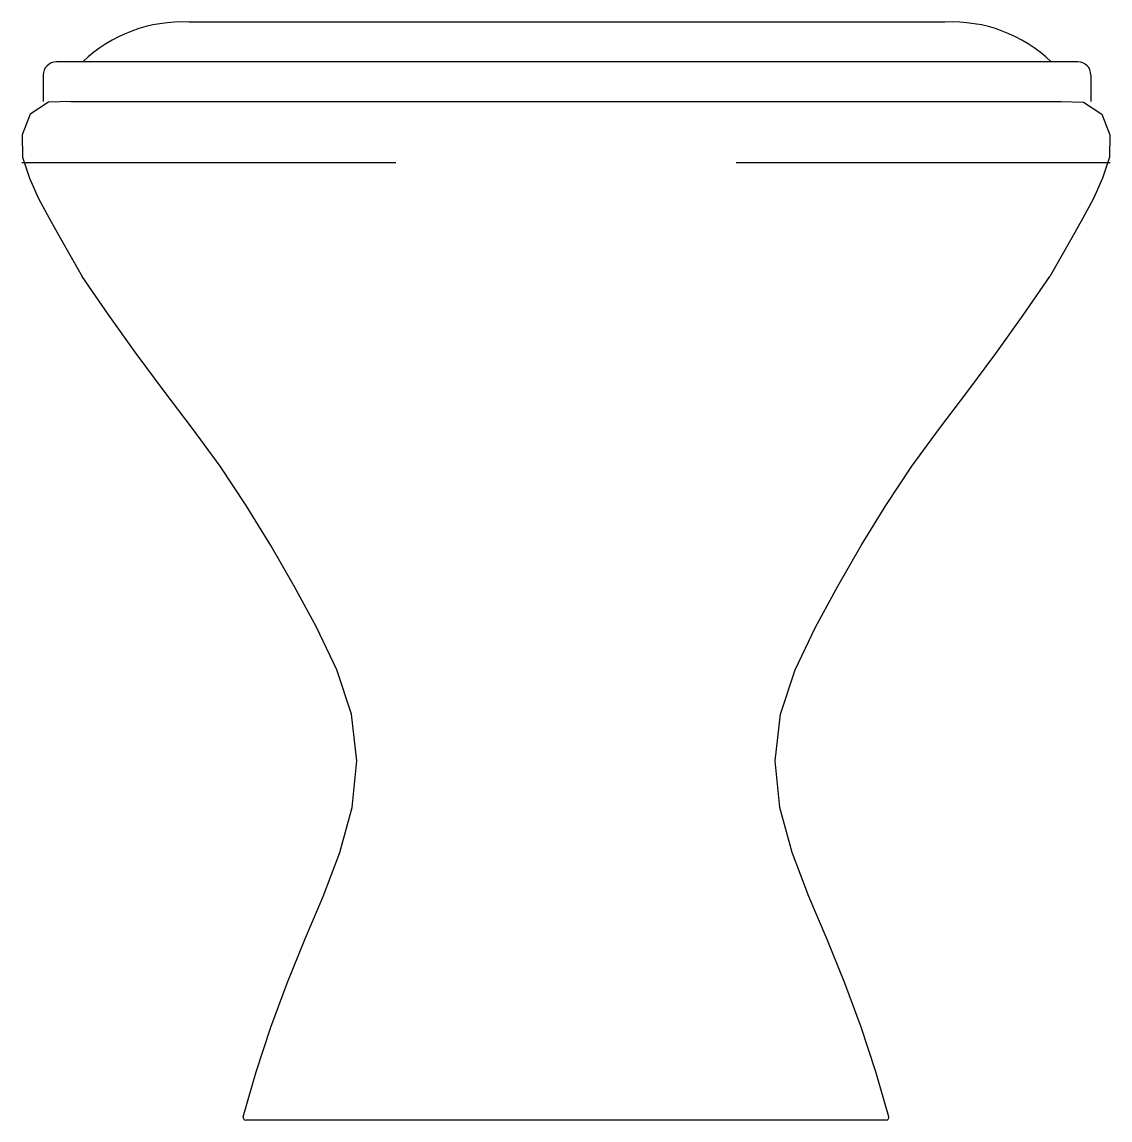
# Model space of a CAD drawing. Header units: millimetres. Extents: x -2999.516 to -2999.196, y 2962.308 to 2962.631.
import ezdxf

# ---------------------------------------------------------------- set-up
doc = ezdxf.new("R2010")
doc.units = ezdxf.units.MM
doc.header["$LTSCALE"] = 10
doc.layers.add('banheiro_louças', color=2, linetype='Continuous')

msp = doc.modelspace()

# ---------------------------------------------------------------- linework, layer by layer
at = {"layer": 'banheiro_louças'}
for p, q in [((-2999.244290829552, 2962.630596460639), (-2999.466596559492, 2962.630596460639)), ((-2999.2052608402, 2962.618920785838), (-2999.505626548844, 2962.618920785838)), ((-2999.509518440444, 2962.615028894239), (-2999.509518440444, 2962.607245111039)), ((-2999.2013689486, 2962.615028894239), (-2999.2013689486, 2962.607245111039)), ((-2999.501418522091, 2962.607245111039), (-2999.210090947305, 2962.607245111039)), ((-2999.515756052106, 2962.58933459623), (-2999.405754734697, 2962.58933459623)), ((-2999.305754734699, 2962.58933459623), (-2999.19575341729, 2962.58933459623)), ((-2999.261583070743, 2962.307550241507), (-2999.449926398653, 2962.307550241507))]:
    msp.add_line(p, q, dxfattribs=at)
for points in [[(-2999.501418522091, 2962.607245111039), (-2999.507975613133, 2962.607052121592), (-2999.51335985939, 2962.603508754781), (-2999.515698166048, 2962.597411140027), (-2999.515621423089, 2962.590844926233), (-2999.513511058343, 2962.584688921116), (-2999.510847420437, 2962.578683912963), (-2999.507719411395, 2962.57290306444), (-2999.504521356243, 2962.567160616171), (-2999.501300635882, 2962.561430760257), (-2999.498068379931, 2962.555707362726)], [(-2999.210090947305, 2962.607245111039), (-2999.203533856263, 2962.607052121592), (-2999.198149610006, 2962.603508754781), (-2999.195811303347, 2962.597411140027), (-2999.195888046307, 2962.590844926233), (-2999.197998411053, 2962.584688921116), (-2999.200662048959, 2962.578683912963), (-2999.203790058001, 2962.57290306444), (-2999.206988113153, 2962.567160616171), (-2999.210208833514, 2962.561430760257), (-2999.213441089465, 2962.555707362726)], [(-2999.450693715462, 2962.308521814342), (-2999.446831914105, 2962.321777385239), (-2999.442569575936, 2962.334908836656), (-2999.437798983354, 2962.347864504527), (-2999.432586690068, 2962.360649048019), (-2999.427163290679, 2962.373346050275), (-2999.422226809254, 2962.386237268874), (-2999.41864669878, 2962.399560490602), (-2999.417317317922, 2962.413282133573), (-2999.418864061236, 2962.426972957677), (-2999.423189420639, 2962.440067493909), (-2999.429123049766, 2962.452529520431), (-2999.435745043259, 2962.464644199683), (-2999.442600898492, 2962.476628260124), (-2999.449779478478, 2962.488421368503), (-2999.457450824502, 2962.499899266676), (-2999.465606275113, 2962.511039148842), (-2999.4739495994, 2962.522039949464), (-2999.482206374281, 2962.533105773833), (-2999.490236397251, 2962.544336901808), (-2999.498068379931, 2962.555707362726)], [(-2999.260815753933, 2962.308521814342), (-2999.264677555291, 2962.321777385239), (-2999.26893989346, 2962.334908836656), (-2999.273710486042, 2962.347864504527), (-2999.278922779327, 2962.360649048019), (-2999.284346178717, 2962.373346050275), (-2999.289282660141, 2962.386237268874), (-2999.292862770616, 2962.399560490602), (-2999.294192151474, 2962.413282133573), (-2999.29264540816, 2962.426972957677), (-2999.288320048757, 2962.440067493909), (-2999.28238641963, 2962.452529520431), (-2999.275764426137, 2962.464644199683), (-2999.268908570904, 2962.476628260124), (-2999.261729990918, 2962.488421368503), (-2999.254058644894, 2962.499899266676), (-2999.245903194283, 2962.511039148842), (-2999.237559869996, 2962.522039949464), (-2999.229303095115, 2962.533105773833), (-2999.221273072145, 2962.544336901808), (-2999.213441089465, 2962.555707362726)]]:
    msp.add_lwpolyline(points, dxfattribs=at)
for centre, radius, start, end in [((-2999.46870764594, 2962.588598036004), 0.04205144893751085, 87.12240096968675, 133.8557082949696), ((-2999.242179743105, 2962.588598036004), 0.04205144893751085, 46.14429170503043, 92.87759903031325), ((-2999.505626548844, 2962.615028894239), 0.003891891599907969, 90, 180), ((-2999.2052608402, 2962.615028894239), 0.003891891599907969, 0, 90), ((-2999.449926398653, 2962.308339028928), 0.0007887874199813475, 166.6010764627091, 270), ((-2999.261583070743, 2962.308339028928), 0.0007887874199813475, 270, 13.39892353729087)]:
    msp.add_arc(centre, radius, start, end, dxfattribs=at)

doc.saveas('drawing.dxf')
